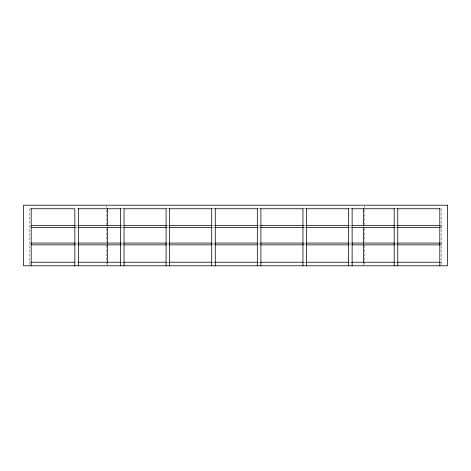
<?xml version="1.0" encoding="UTF-8"?>
<svg xmlns="http://www.w3.org/2000/svg" width="471" height="471" viewBox="0 0 471 471"><rect width="100%" height="100%" fill="white"/><g stroke="black" fill="none" stroke-linecap="round" stroke-linejoin="round"><path stroke-width="0.35" stroke-dasharray="2.35 1.77" d="M120.47 208.771L123.32 208.771M167.081 208.771L169.289 208.771M212.421 208.771L214.558 208.771M258.308 208.771L260.516 208.771M303.665 208.771L305.803 208.771M349.529 208.771L351.737 208.771M394.733 208.771L396.335 208.771M76.072 225.615L77.544 225.615M120.959 225.615L123.166 225.615M167.323 225.615L168.795 225.615M212.209 225.615L214.417 225.615M258.567 225.615L260.039 225.615M303.454 225.615L305.661 225.615M349.818 225.615L351.289 225.615M394.704 225.615L396.912 225.615M76.072 227.399L77.544 227.399M120.959 227.399L123.166 227.399M167.323 227.399L168.795 227.399M212.209 227.399L214.417 227.399M258.567 227.399L260.039 227.399M303.454 227.399L305.661 227.399M349.818 227.399L351.289 227.399M394.704 227.399L396.912 227.399M76.072 243.071L77.544 243.071M120.959 243.071L123.166 243.071M167.323 243.071L168.795 243.071M212.209 243.071L214.417 243.071M258.567 243.071L260.039 243.071M303.454 243.071L305.661 243.071M349.818 243.071L351.289 243.071M394.704 243.071L396.912 243.071M76.072 244.855L77.544 244.855M120.959 244.855L123.166 244.855M167.323 244.855L168.795 244.855M212.209 244.855L214.417 244.855M258.567 244.855L260.039 244.855M303.454 244.855L305.661 244.855M349.818 244.855L351.289 244.855M394.704 244.855L396.912 244.855M121.182 262.229L123.32 262.229M167.081 262.229L169.289 262.229M212.421 262.229L214.558 262.229M258.308 262.229L260.516 262.229M303.665 262.229L305.803 262.229M349.529 262.229L351.737 262.229M394.733 262.229L396.335 262.229M439.814 262.229L441.598 262.229M441.598 208.771L441.598 265.085M441.062 225.615L441.062 227.399M441.062 243.071L441.062 244.855M364.513 205.933L364.513 224.914M364.513 228.565L364.513 241.705M364.513 245.356L364.513 265.067M363.506 262.942L363.506 265.085M107.494 262.942L107.494 265.085M106.487 205.933L106.487 224.914M106.487 228.565L106.487 241.705M106.487 245.356L106.487 265.067M29.402 208.771L29.402 265.085"/><path stroke-width="0.71" d="M30.833 208.771L74.848 208.771L74.848 265.797M77.727 208.771L120.735 208.771M123.679 208.771L166.345 208.771M169.289 208.771L211.956 208.771M214.9 208.771L257.572 208.771M260.516 208.771L303.183 208.771M306.126 208.771L348.793 208.771M351.737 208.771L394.733 208.771M396.929 208.771L440.167 208.771M31.186 225.615L75.336 225.615M78.28 225.615L120.959 225.615M123.902 225.615L166.587 225.615M169.531 225.615L211.473 225.615M215.153 225.615L257.095 225.615M260.775 225.615L303.454 225.615M306.397 225.615L349.082 225.615M352.02 225.615L394.704 225.615M397.648 225.615L440.326 225.615M31.186 227.399L75.336 227.399M78.28 227.399L120.959 227.399M123.902 227.399L166.587 227.399M169.531 227.399L211.473 227.399M215.153 227.399L257.095 227.399M260.775 227.399L303.454 227.399M306.397 227.399L349.082 227.399M352.02 227.399L394.704 227.399M397.648 227.399L440.326 227.399M31.186 243.071L75.336 243.071M78.28 243.071L120.959 243.071M123.902 243.071L166.587 243.071M169.531 243.071L211.473 243.071M215.153 243.071L257.095 243.071M260.775 243.071L303.454 243.071M306.397 243.071L349.082 243.071M352.02 243.071L394.704 243.071M397.648 243.071L440.326 243.071M31.186 244.855L75.336 244.855M78.28 244.855L120.959 244.855M123.902 244.855L166.587 244.855M169.531 244.855L211.473 244.855M215.153 244.855L257.095 244.855M260.775 244.855L303.454 244.855M306.397 244.855L349.082 244.855M352.02 244.855L394.704 244.855M397.648 244.855L440.326 244.855M30.833 262.229L74.848 262.229M77.727 262.229L120.735 262.229M123.679 262.229L166.345 262.229M169.289 262.229L211.956 262.229M214.9 262.229L257.572 262.229M260.516 262.229L303.183 262.229M306.126 262.229L348.793 262.229M351.737 262.229L394.733 262.229M396.929 262.229L440.167 262.229M439.814 208.771L439.814 265.797M397.76 208.771L397.76 265.797M394.192 208.771L394.192 265.797M363.506 208.771L363.506 225.615M363.506 227.075L363.506 243.189M363.506 244.655L363.506 262.229M352.137 208.771L352.137 265.797M348.575 208.771L348.575 265.797M306.515 208.771L306.515 265.797M302.953 208.771L302.953 265.797M260.893 208.771L260.893 265.797M257.331 208.771L257.331 265.797M215.271 208.771L215.271 265.797M211.709 208.771L211.709 265.797M169.654 208.771L169.654 265.797M166.086 208.771L166.086 265.797M124.032 208.771L124.032 265.797M120.47 208.771L120.47 265.797M107.494 208.771L107.494 225.615M107.494 227.075L107.494 243.189M107.494 244.655L107.494 262.229M78.41 208.771L78.41 265.797M31.186 208.771L31.186 265.797M447.45 205.203L23.55 205.203L23.55 265.797L447.45 265.797L447.45 205.203"/></g></svg>
